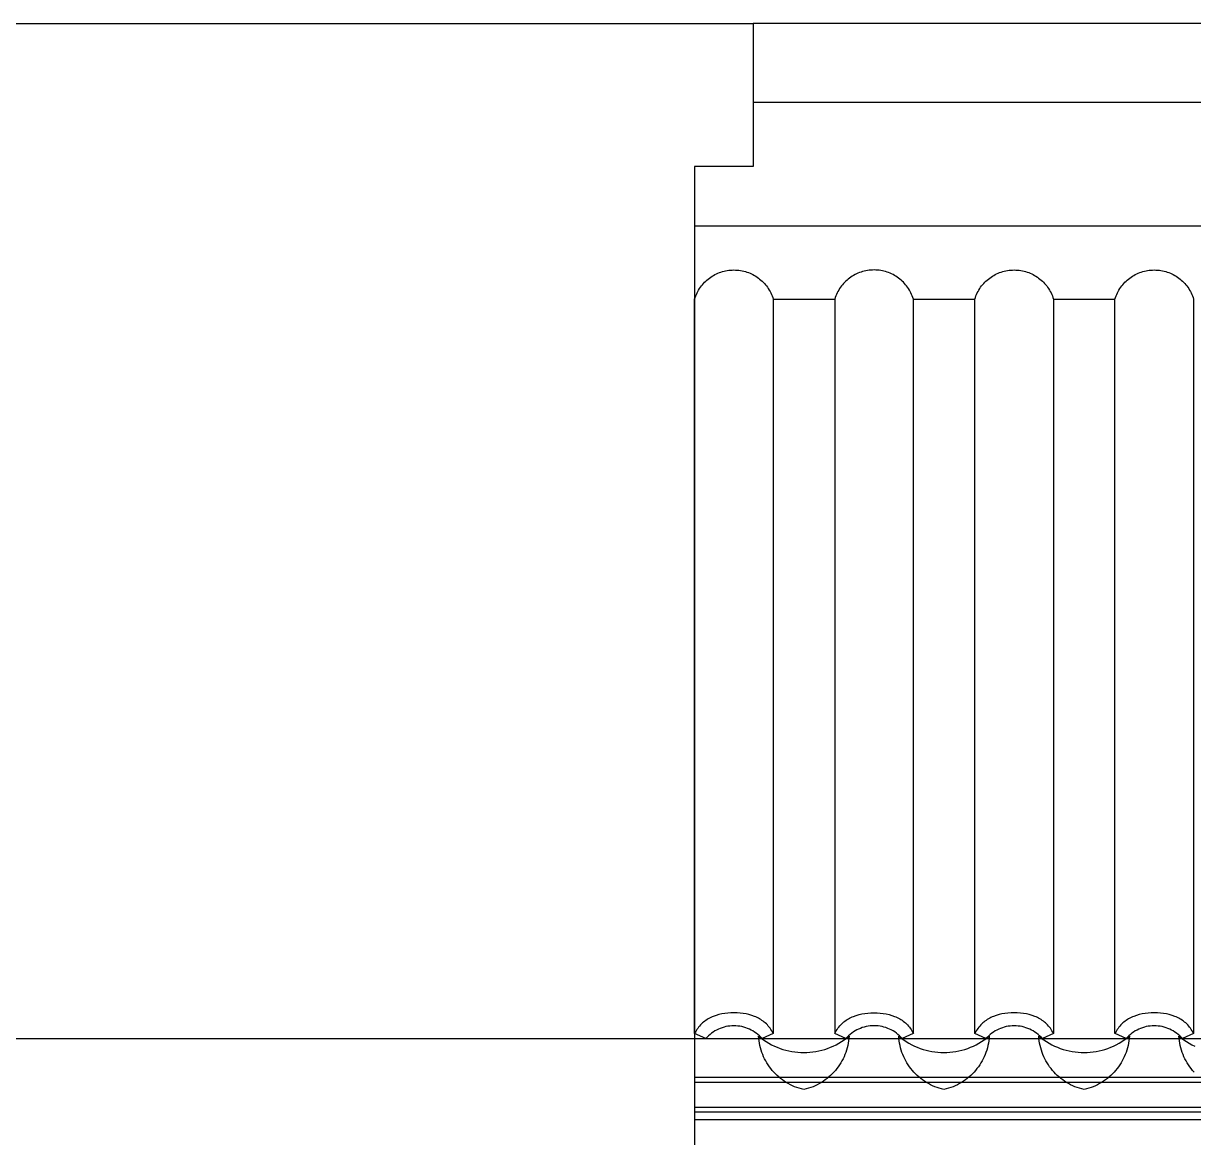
# Model space of a CAD drawing. Extents: x -20250 to 331240, y -699 to 63168.
# Drawn here: x 147949 to 150864, y 13968 to 16744 of the extents above; entities that cross this region are included whole.
import ezdxf

# ---------------------------------------------------------------- set-up
doc = ezdxf.new("R2010")
doc.units = 0
doc.header["$LTSCALE"] = 1000
doc.header["$MEASUREMENT"] = 0
doc.layers.add('DOTE', color=1, linetype='Continuous')
doc.layers.add('WALL', color=9, linetype='Continuous')
doc.layers.add('瓦', color=7, linetype='Continuous', true_color=0x57e157)

msp = doc.modelspace()

# ---------------------------------------------------------------- linework, layer by layer
at = {"layer": 'DOTE', "elevation": 0}
for points in [[(145315.1, 16744.3), (149766.8, 16744.3)], [(145315.1, 14214.5), (149620.6, 14214.5)]]:
    msp.add_lwpolyline(points, dxfattribs=at)
at = {"layer": 'WALL'}
for points in [[(159153.7, 11907.6, 0), (159153.7, 16387.6, 0), (159007.4, 16387.6, 0), (159007.4, 16744.3, 0), (149766.8, 16744.3, 0), (149766.8, 16387.6, 0), (149620.6, 16387.6, 0), (149620.6, 11881.3, 0)], [(149766.8, 16547.8, 0), (159007.4, 16547.8, 0)], [(159153.7, 16238.6, 0), (149620.6, 16238.6, 0)], [(149620.6, 14214.5, 0), (159153.7, 14214.5, 0)], [(149620.6, 14118, 0), (159153.7, 14118, 0)], [(149620.6, 14105.8, 0), (159153.7, 14105.8, 0)], [(149620.6, 14043.6, 0), (159153.7, 14043.6, 0)], [(149620.6, 14032.1, 0), (159153.7, 14032.1, 0)], [(149620.6, 14013.1, 0), (159153.7, 14013.1, 0)]]:
    msp.add_polyline3d(points, dxfattribs=at)
at = {"layer": '瓦'}
for points in [[(149620.6, 14227.1), (149620.6, 16057.1), (149621.9, 16061.1), (149623.3, 16065), (149624.9, 16068.8), (149626.7, 16072.6), (149628.6, 16076.2), (149630.6, 16079.8), (149632.7, 16083.3), (149635, 16086.7), (149637.4, 16089.9), (149640, 16093.1), (149642.6, 16096.1), (149645.4, 16099.1), (149648.3, 16101.9), (149651.2, 16104.6), (149654.3, 16107.2), (149657.5, 16109.7), (149660.8, 16112), (149664.1, 16114.2), (149667.6, 16116.3), (149671.1, 16118.2), (149674.7, 16120), (149678.4, 16121.7), (149682.2, 16123.2), (149686, 16124.6), (149689.9, 16125.8), (149693.8, 16126.8), (149697.8, 16127.7), (149701.9, 16128.5), (149706, 16129.1), (149710.1, 16129.5), (149714.3, 16129.7), (149718.5, 16129.8), (149722.7, 16129.7), (149726.9, 16129.5), (149731, 16129.1), (149735.1, 16128.5), (149739.2, 16127.7), (149743.1, 16126.8), (149747.1, 16125.8), (149751, 16124.6), (149754.8, 16123.2), (149758.6, 16121.7), (149762.2, 16120), (149765.8, 16118.2), (149769.4, 16116.3), (149772.8, 16114.2), (149776.2, 16112), (149779.5, 16109.7), (149782.6, 16107.2), (149785.7, 16104.6), (149788.7, 16101.9), (149791.6, 16099.1), (149794.3, 16096.1), (149797, 16093.1), (149799.5, 16089.9), (149801.9, 16086.7), (149804.2, 16083.3), (149806.4, 16079.8), (149808.4, 16076.2), (149810.3, 16072.6), (149812, 16068.8), (149813.6, 16065), (149815.1, 16061.1), (149816.4, 16057.1), (149816.4, 14227.1), (149814.6, 14230.6), (149812.7, 14233.9), (149810.7, 14237.1), (149808.6, 14240.1), (149806.5, 14243), (149804.2, 14245.8), (149801.8, 14248.5), (149799.3, 14251), (149796.7, 14253.4), (149794, 14255.7), (149791.2, 14257.9), (149788.4, 14259.9), (149785.5, 14261.8), (149782.5, 14263.7), (149779.4, 14265.4), (149776.2, 14267), (149773, 14268.4), (149769.7, 14269.8), (149763, 14272.2), (149756, 14274.2), (149748.8, 14275.9), (149741.4, 14277.1), (149733.9, 14277.9), (149726.2, 14278.5), (149718.5, 14278.6), (149710.7, 14278.4), (149703, 14277.9), (149695.5, 14277.1), (149688.1, 14275.8), (149680.9, 14274.2), (149673.9, 14272.2), (149667.2, 14269.7), (149663.9, 14268.4), (149660.7, 14266.9), (149657.5, 14265.3), (149654.5, 14263.6), (149651.5, 14261.8), (149648.5, 14259.8), (149645.7, 14257.8), (149642.9, 14255.6), (149640.3, 14253.3), (149637.7, 14250.9), (149635.2, 14248.4), (149632.8, 14245.7), (149630.5, 14242.9), (149628.3, 14240), (149626.2, 14237), (149624.2, 14233.8), (149622.4, 14230.5), (149620.6, 14227)], [(150165.4, 14227.2), (150137.8, 14214.6), (150134.4, 14218.3), (150130.8, 14221.7), (150127.1, 14225), (150123.1, 14228.1), (150119.1, 14230.9), (150114.9, 14233.5), (150110.6, 14235.9), (150106.1, 14238.1), (150101.6, 14240), (150096.9, 14241.7), (150092.2, 14243.1), (150087.4, 14244.3), (150082.5, 14245.2), (150077.6, 14245.9), (150072.6, 14246.3), (150067.5, 14246.4), (150062.5, 14246.3), (150057.5, 14245.9), (150052.6, 14245.2), (150047.7, 14244.3), (150042.9, 14243.1), (150038.2, 14241.7), (150033.6, 14240), (150029, 14238.1), (150024.6, 14235.9), (150020.3, 14233.5), (150016.1, 14230.9), (150012, 14228.1), (150008.1, 14225), (150004.3, 14221.7), (150000.7, 14218.3), (149997.3, 14214.6), (149969.8, 14227.2), (149971.5, 14230.7), (149973.4, 14234), (149975.4, 14237.2), (149977.5, 14240.2), (149979.7, 14243.2), (149982, 14245.9), (149984.4, 14248.6), (149986.9, 14251.1), (149989.5, 14253.5), (149992.1, 14255.8), (149994.9, 14258), (149997.7, 14260), (150000.7, 14262), (150003.7, 14263.8), (150006.7, 14265.5), (150009.9, 14267.1), (150013.1, 14268.6), (150016.4, 14269.9), (150023.2, 14272.3), (150030.2, 14274.4), (150037.3, 14276), (150044.7, 14277.2), (150052.2, 14278.1), (150059.9, 14278.6), (150067.7, 14278.7), (150075.4, 14278.6), (150083.1, 14278.1), (150090.6, 14277.2), (150098, 14275.9), (150105.2, 14274.3), (150112.2, 14272.3), (150118.9, 14269.9), (150122.2, 14268.5), (150125.4, 14267), (150128.6, 14265.4), (150131.6, 14263.7), (150134.6, 14261.9), (150137.6, 14260), (150140.4, 14257.9), (150143.2, 14255.7), (150145.8, 14253.5), (150148.4, 14251), (150150.9, 14248.5), (150153.3, 14245.8), (150155.6, 14243.1), (150157.8, 14240.1), (150159.9, 14237.1), (150161.9, 14233.9), (150163.7, 14230.6), (150165.5, 14227.1), (150165.5, 16057.1), (150164.2, 16061.1), (150162.7, 16065), (150161.1, 16068.8), (150159.4, 16072.6), (150157.5, 16076.2), (150155.5, 16079.8), (150153.3, 16083.3), (150151, 16086.7), (150148.6, 16089.9), (150146.1, 16093.1), (150143.4, 16096.1), (150140.7, 16099.1), (150137.8, 16101.9), (150134.8, 16104.6), (150131.7, 16107.2), (150128.5, 16109.7), (150125.3, 16112), (150121.9, 16114.2), (150118.4, 16116.3), (150114.9, 16118.2), (150111.3, 16120), (150107.6, 16121.7), (150103.9, 16123.2), (150100, 16124.6), (150096.2, 16125.8), (150092.2, 16126.8), (150088.2, 16127.7), (150084.2, 16128.5), (150080.1, 16129.1), (150075.9, 16129.5), (150071.8, 16129.7), (150067.5, 16129.8), (150063.3, 16129.7), (150059.2, 16129.5), (150055, 16129.1), (150050.9, 16128.5), (150046.9, 16127.7), (150042.9, 16126.8), (150038.9, 16125.8), (150035.1, 16124.6), (150031.2, 16123.2), (150027.5, 16121.7), (150023.8, 16120), (150020.2, 16118.2), (150016.6, 16116.3), (150013.2, 16114.2), (150009.8, 16112), (150006.6, 16109.7), (150003.4, 16107.2), (150000.3, 16104.6), (149997.3, 16101.9), (149994.4, 16099.1), (149991.7, 16096.1), (149989, 16093.1), (149986.5, 16089.9), (149984.1, 16086.7), (149981.8, 16083.3), (149979.6, 16079.8), (149977.6, 16076.2), (149975.7, 16072.6), (149974, 16068.8), (149972.4, 16065), (149970.9, 16061.1), (149969.6, 16057.1), (149969.7, 14227.1)], [(150318.7, 14227.1), (150318.7, 16057.1), (150320, 16061.1), (150321.4, 16065), (150323, 16068.8), (150324.8, 16072.6), (150326.6, 16076.2), (150328.7, 16079.8), (150330.8, 16083.3), (150333.1, 16086.7), (150335.5, 16089.9), (150338.1, 16093.1), (150340.7, 16096.1), (150343.5, 16099.1), (150346.3, 16101.9), (150349.3, 16104.6), (150352.4, 16107.2), (150355.6, 16109.7), (150358.9, 16112), (150362.2, 16114.2), (150365.7, 16116.3), (150369.2, 16118.2), (150372.8, 16120), (150376.5, 16121.7), (150380.3, 16123.2), (150384.1, 16124.6), (150388, 16125.8), (150391.9, 16126.8), (150395.9, 16127.7), (150400, 16128.5), (150404.1, 16129.1), (150408.2, 16129.5), (150412.4, 16129.7), (150416.6, 16129.8), (150420.8, 16129.7), (150425, 16129.5), (150429.1, 16129.1), (150433.2, 16128.5), (150437.2, 16127.7), (150441.2, 16126.8), (150445.2, 16125.8), (150449.1, 16124.6), (150452.9, 16123.2), (150456.6, 16121.7), (150460.3, 16120), (150463.9, 16118.2), (150467.5, 16116.3), (150470.9, 16114.2), (150474.3, 16112), (150477.6, 16109.7), (150480.7, 16107.2), (150483.8, 16104.6), (150486.8, 16101.9), (150489.7, 16099.1), (150492.4, 16096.1), (150495.1, 16093.1), (150497.6, 16089.9), (150500, 16086.7), (150502.3, 16083.3), (150504.5, 16079.8), (150506.5, 16076.2), (150508.4, 16072.6), (150510.1, 16068.8), (150511.7, 16065), (150513.2, 16061.1), (150514.5, 16057.1), (150514.5, 14227.1), (150512.7, 14230.6), (150510.8, 14233.9), (150508.8, 14237.1), (150506.7, 14240.1), (150504.5, 14243), (150502.3, 14245.8), (150499.9, 14248.5), (150497.4, 14251), (150494.8, 14253.4), (150492.1, 14255.7), (150489.3, 14257.9), (150486.5, 14259.9), (150483.6, 14261.8), (150480.6, 14263.7), (150477.5, 14265.4), (150474.3, 14267), (150471.1, 14268.4), (150467.8, 14269.8), (150461.1, 14272.2), (150454.1, 14274.2), (150446.9, 14275.9), (150439.5, 14277.1), (150432, 14277.9), (150424.3, 14278.5), (150416.5, 14278.6), (150408.8, 14278.4), (150401.1, 14277.9), (150393.6, 14277.1), (150386.2, 14275.8), (150379, 14274.2), (150372, 14272.2), (150365.3, 14269.7), (150362, 14268.4), (150358.8, 14266.9), (150355.6, 14265.3), (150352.6, 14263.6), (150349.6, 14261.8), (150346.6, 14259.8), (150343.8, 14257.8), (150341, 14255.6), (150338.4, 14253.3), (150335.8, 14250.9), (150333.3, 14248.4), (150330.9, 14245.7), (150328.6, 14242.9), (150326.4, 14240), (150324.3, 14237), (150322.3, 14233.8), (150320.5, 14230.5), (150318.7, 14227)], [(150667.7, 14227.1), (150667.7, 16057.1), (150669, 16061.1), (150670.5, 16065), (150672.1, 16068.8), (150673.8, 16072.6), (150675.7, 16076.2), (150677.7, 16079.8), (150679.9, 16083.3), (150682.2, 16086.7), (150684.6, 16089.9), (150687.1, 16093.1), (150689.8, 16096.1), (150692.5, 16099.1), (150695.4, 16101.9), (150698.4, 16104.6), (150701.5, 16107.2), (150704.6, 16109.7), (150707.9, 16112), (150711.3, 16114.2), (150714.7, 16116.3), (150718.3, 16118.2), (150721.9, 16120), (150725.6, 16121.7), (150729.3, 16123.2), (150733.1, 16124.6), (150737, 16125.8), (150741, 16126.8), (150745, 16127.7), (150749, 16128.5), (150753.1, 16129.1), (150757.2, 16129.5), (150761.4, 16129.7), (150765.6, 16129.8), (150769.8, 16129.7), (150774, 16129.5), (150778.2, 16129.1), (150782.2, 16128.5), (150786.3, 16127.7), (150790.3, 16126.8), (150794.2, 16125.8), (150798.1, 16124.6), (150801.9, 16123.2), (150805.7, 16121.7), (150809.4, 16120), (150813, 16118.2), (150816.5, 16116.3), (150820, 16114.2), (150823.3, 16112), (150826.6, 16109.7), (150829.8, 16107.2), (150832.9, 16104.6), (150835.8, 16101.9), (150838.7, 16099.1), (150841.5, 16096.1), (150844.1, 16093.1), (150846.7, 16089.9), (150849.1, 16086.7), (150851.4, 16083.3), (150853.5, 16079.8), (150855.5, 16076.2), (150857.4, 16072.6), (150859.2, 16068.8), (150860.8, 16065), (150862.2, 16061.1), (150863.5, 16057.1), (150863.5, 14227.1), (150861.7, 14230.6), (150859.9, 14233.9), (150857.9, 14237.1), (150855.8, 14240.1), (150853.6, 14243), (150851.3, 14245.8), (150848.9, 14248.5), (150846.4, 14251), (150843.8, 14253.4), (150841.1, 14255.7), (150838.4, 14257.9), (150835.5, 14259.9), (150832.6, 14261.8), (150829.6, 14263.7), (150826.5, 14265.4), (150823.4, 14267), (150820.2, 14268.4), (150816.9, 14269.8), (150810.1, 14272.2), (150803.1, 14274.2), (150795.9, 14275.9), (150788.6, 14277.1), (150781, 14277.9), (150773.4, 14278.5), (150765.6, 14278.6), (150757.8, 14278.4), (150750.2, 14277.9), (150742.6, 14277.1), (150735.3, 14275.8), (150728.1, 14274.2), (150721.1, 14272.2), (150714.3, 14269.7), (150711, 14268.4), (150707.8, 14266.9), (150704.7, 14265.3), (150701.6, 14263.6), (150698.6, 14261.8), (150695.7, 14259.8), (150692.8, 14257.8), (150690.1, 14255.6), (150687.4, 14253.3), (150684.8, 14250.9), (150682.3, 14248.4), (150679.9, 14245.7), (150677.6, 14242.9), (150675.5, 14240), (150673.4, 14237), (150671.4, 14233.8), (150669.5, 14230.5), (150667.8, 14227)], [(149816.4, 16057.1), (149969.6, 16057.1)], [(150165.5, 16057.1), (150318.7, 16057.1)], [(150514.5, 16057.1), (150667.7, 16057.1)], [(149816.4, 14227.1), (149788.8, 14214.4), (149785.4, 14218.1), (149781.8, 14221.6), (149778, 14224.9), (149774.1, 14228), (149770.1, 14230.8), (149765.9, 14233.4), (149761.5, 14235.8), (149757.1, 14237.9), (149752.5, 14239.9), (149747.9, 14241.5), (149743.2, 14243), (149738.4, 14244.2), (149733.5, 14245.1), (149728.5, 14245.7), (149723.5, 14246.2), (149718.5, 14246.3), (149713.5, 14246.2), (149708.5, 14245.7), (149703.6, 14245.1), (149698.7, 14244.2), (149693.9, 14243), (149689.1, 14241.5), (149684.5, 14239.9), (149680, 14238), (149675.5, 14235.8), (149671.2, 14233.4), (149667, 14230.8), (149662.9, 14228), (149659, 14224.9), (149655.3, 14221.6), (149651.7, 14218.2), (149648.2, 14214.5), (149620.7, 14227.1)], [(150514.5, 14227.1), (150486.9, 14214.4), (150483.5, 14218.1), (150479.9, 14221.6), (150476.1, 14224.9), (150472.2, 14228), (150468.1, 14230.8), (150464, 14233.4), (150459.6, 14235.8), (150455.2, 14237.9), (150450.6, 14239.9), (150446, 14241.5), (150441.3, 14243), (150436.4, 14244.2), (150431.6, 14245.1), (150426.6, 14245.7), (150421.6, 14246.2), (150416.6, 14246.3), (150411.6, 14246.2), (150406.6, 14245.7), (150401.7, 14245.1), (150396.8, 14244.2), (150392, 14243), (150387.2, 14241.5), (150382.6, 14239.9), (150378, 14238), (150373.6, 14235.8), (150369.3, 14233.4), (150365.1, 14230.8), (150361, 14228), (150357.1, 14224.9), (150353.3, 14221.6), (150349.8, 14218.2), (150346.3, 14214.5), (150318.8, 14227.1)], [(150863.5, 14227.1), (150835.9, 14214.4), (150832.5, 14218.1), (150828.9, 14221.6), (150825.2, 14224.9), (150821.3, 14228), (150817.2, 14230.8), (150813, 14233.4), (150808.7, 14235.8), (150804.2, 14237.9), (150799.7, 14239.9), (150795, 14241.5), (150790.3, 14243), (150785.5, 14244.2), (150780.6, 14245.1), (150775.7, 14245.7), (150770.7, 14246.2), (150765.7, 14246.3), (150760.6, 14246.2), (150755.6, 14245.7), (150750.7, 14245.1), (150745.8, 14244.2), (150741, 14243), (150736.3, 14241.5), (150731.6, 14239.9), (150727.1, 14238), (150722.7, 14235.8), (150718.3, 14233.4), (150714.1, 14230.8), (150710.1, 14228), (150706.2, 14224.9), (150702.4, 14221.6), (150698.8, 14218.2), (150695.4, 14214.5), (150667.8, 14227.1)], [(150864.9, 14130.9), (150861.1, 14135.2), (150857.5, 14139.7), (150854, 14144.3), (150850.7, 14149.1), (150847.6, 14153.9), (150844.7, 14159), (150842, 14164.1), (150839.6, 14169.3), (150837.3, 14174.7), (150835.2, 14180.1), (150833.3, 14185.7), (150831.7, 14191.3), (150830.3, 14197.1), (150829.1, 14202.9), (150828.1, 14208.8), (150827.4, 14214.7), (150827, 14220.7), (150833.2, 14215.8), (150839.5, 14211.2), (150846, 14206.8), (150852.7, 14202.8), (150859.5, 14199.1), (150866.4, 14195.8)]]:
    msp.add_lwpolyline(points, dxfattribs=at)
for points in [[(150005.5, 14220.7), (150005, 14214.7), (150004.3, 14208.8), (150003.3, 14202.9), (150002.1, 14197.1), (150000.7, 14191.3), (149999.1, 14185.7), (149997.2, 14180.1), (149995.1, 14174.7), (149992.9, 14169.3), (149990.4, 14164.1), (149987.7, 14159), (149984.8, 14153.9), (149981.7, 14149.1), (149978.4, 14144.3), (149975, 14139.7), (149971.3, 14135.2), (149967.5, 14130.9), (149963.5, 14126.7), (149959.4, 14122.7), (149955.1, 14118.9), (149950.6, 14115.2), (149946, 14111.7), (149941.3, 14108.3), (149936.4, 14105.2), (149931.3, 14102.2), (149926.2, 14099.5), (149920.9, 14097), (149915.5, 14094.6), (149909.9, 14092.5), (149904.3, 14090.6), (149898.5, 14088.9), (149892.6, 14087.4), (149886.8, 14088.9), (149881, 14090.6), (149875.4, 14092.5), (149869.8, 14094.6), (149864.4, 14097), (149859.1, 14099.5), (149854, 14102.2), (149848.9, 14105.2), (149844, 14108.3), (149839.3, 14111.7), (149834.6, 14115.2), (149830.2, 14118.9), (149825.9, 14122.7), (149821.7, 14126.7), (149817.8, 14130.9), (149814, 14135.2), (149810.3, 14139.7), (149806.9, 14144.3), (149803.6, 14149.1), (149800.5, 14153.9), (149797.6, 14159), (149794.9, 14164.1), (149792.4, 14169.3), (149790.1, 14174.7), (149788.1, 14180.1), (149786.2, 14185.7), (149784.5, 14191.3), (149783.1, 14197.1), (149781.9, 14202.9), (149781, 14208.8), (149780.3, 14214.7), (149779.8, 14220.7), (149786, 14215.8), (149792.4, 14211.2), (149798.9, 14206.8), (149805.6, 14202.8), (149812.4, 14199.1), (149819.3, 14195.8), (149826.3, 14192.7), (149833.4, 14190), (149840.6, 14187.6), (149847.9, 14185.5), (149855.3, 14183.7), (149862.7, 14182.3), (149870.1, 14181.2), (149877.6, 14180.4), (149885.1, 14179.9), (149892.6, 14179.7), (149900.2, 14179.9), (149907.7, 14180.4), (149915.1, 14181.2), (149922.6, 14182.3), (149930, 14183.7), (149937.4, 14185.5), (149944.6, 14187.6), (149951.9, 14190), (149959, 14192.7), (149966, 14195.8), (149972.9, 14199.1), (149979.7, 14202.8), (149986.4, 14206.8), (149992.9, 14211.2), (149999.3, 14215.8)], [(150354.5, 14220.7), (150354, 14214.7), (150353.3, 14208.8), (150352.4, 14202.9), (150351.2, 14197.1), (150349.8, 14191.3), (150348.1, 14185.7), (150346.3, 14180.1), (150344.2, 14174.7), (150341.9, 14169.3), (150339.4, 14164.1), (150336.7, 14159), (150333.8, 14153.9), (150330.7, 14149.1), (150327.5, 14144.3), (150324, 14139.7), (150320.4, 14135.2), (150316.6, 14130.9), (150312.6, 14126.7), (150308.4, 14122.7), (150304.1, 14118.9), (150299.7, 14115.2), (150295.1, 14111.7), (150290.3, 14108.3), (150285.4, 14105.2), (150280.4, 14102.2), (150275.2, 14099.5), (150269.9, 14097), (150264.5, 14094.6), (150259, 14092.5), (150253.3, 14090.6), (150247.6, 14088.9), (150241.7, 14087.4), (150235.8, 14088.9), (150230.1, 14090.6), (150224.4, 14092.5), (150218.9, 14094.6), (150213.5, 14097), (150208.2, 14099.5), (150203, 14102.2), (150198, 14105.2), (150193.1, 14108.3), (150188.3, 14111.7), (150183.7, 14115.2), (150179.2, 14118.9), (150174.9, 14122.7), (150170.8, 14126.7), (150166.8, 14130.9), (150163, 14135.2), (150159.4, 14139.7), (150155.9, 14144.3), (150152.6, 14149.1), (150149.5, 14153.9), (150146.7, 14159), (150144, 14164.1), (150141.5, 14169.3), (150139.2, 14174.7), (150137.1, 14180.1), (150135.2, 14185.7), (150133.6, 14191.3), (150132.2, 14197.1), (150131, 14202.9), (150130, 14208.8), (150129.3, 14214.7), (150128.9, 14220.7), (150135.1, 14215.8), (150141.4, 14211.2), (150147.9, 14206.8), (150154.6, 14202.8), (150161.4, 14199.1), (150168.3, 14195.8), (150175.3, 14192.7), (150182.5, 14190), (150189.7, 14187.6), (150197, 14185.5), (150204.3, 14183.7), (150211.7, 14182.3), (150219.2, 14181.2), (150226.7, 14180.4), (150234.2, 14179.9), (150241.7, 14179.7), (150249.2, 14179.9), (150256.7, 14180.4), (150264.2, 14181.2), (150271.6, 14182.3), (150279.1, 14183.7), (150286.4, 14185.5), (150293.7, 14187.6), (150300.9, 14190), (150308, 14192.7), (150315, 14195.8), (150322, 14199.1), (150328.8, 14202.8), (150335.4, 14206.8), (150341.9, 14211.2), (150348.3, 14215.8)], [(150703.5, 14220.7), (150703.1, 14214.7), (150702.4, 14208.8), (150701.4, 14202.9), (150700.2, 14197.1), (150698.8, 14191.3), (150697.2, 14185.7), (150695.3, 14180.1), (150693.2, 14174.7), (150691, 14169.3), (150688.5, 14164.1), (150685.8, 14159), (150682.9, 14153.9), (150679.8, 14149.1), (150676.5, 14144.3), (150673.1, 14139.7), (150669.4, 14135.2), (150665.6, 14130.9), (150661.6, 14126.7), (150657.5, 14122.7), (150653.2, 14118.9), (150648.7, 14115.2), (150644.1, 14111.7), (150639.4, 14108.3), (150634.5, 14105.2), (150629.4, 14102.2), (150624.3, 14099.5), (150619, 14097), (150613.5, 14094.6), (150608, 14092.5), (150602.4, 14090.6), (150596.6, 14088.9), (150590.7, 14087.4), (150584.9, 14088.9), (150579.1, 14090.6), (150573.5, 14092.5), (150567.9, 14094.6), (150562.5, 14097), (150557.2, 14099.5), (150552, 14102.2), (150547, 14105.2), (150542.1, 14108.3), (150537.4, 14111.7), (150532.7, 14115.2), (150528.3, 14118.9), (150524, 14122.7), (150519.8, 14126.7), (150515.9, 14130.9), (150512, 14135.2), (150508.4, 14139.7), (150505, 14144.3), (150501.7, 14149.1), (150498.6, 14153.9), (150495.7, 14159), (150493, 14164.1), (150490.5, 14169.3), (150488.2, 14174.7), (150486.1, 14180.1), (150484.3, 14185.7), (150482.6, 14191.3), (150481.2, 14197.1), (150480, 14202.9), (150479.1, 14208.8), (150478.4, 14214.7), (150477.9, 14220.7), (150484.1, 14215.8), (150490.5, 14211.2), (150497, 14206.8), (150503.7, 14202.8), (150510.4, 14199.1), (150517.4, 14195.8), (150524.4, 14192.7), (150531.5, 14190), (150538.7, 14187.6), (150546, 14185.5), (150553.4, 14183.7), (150560.8, 14182.3), (150568.2, 14181.2), (150575.7, 14180.4), (150583.2, 14179.9), (150590.7, 14179.7), (150598.2, 14179.9), (150605.8, 14180.4), (150613.2, 14181.2), (150620.7, 14182.3), (150628.1, 14183.7), (150635.5, 14185.5), (150642.7, 14187.6), (150650, 14190), (150657.1, 14192.7), (150664.1, 14195.8), (150671, 14199.1), (150677.8, 14202.8), (150684.5, 14206.8), (150691, 14211.2), (150697.3, 14215.8)]]:
    msp.add_lwpolyline(points, close=True, dxfattribs=at)

doc.saveas('drawing.dxf')
